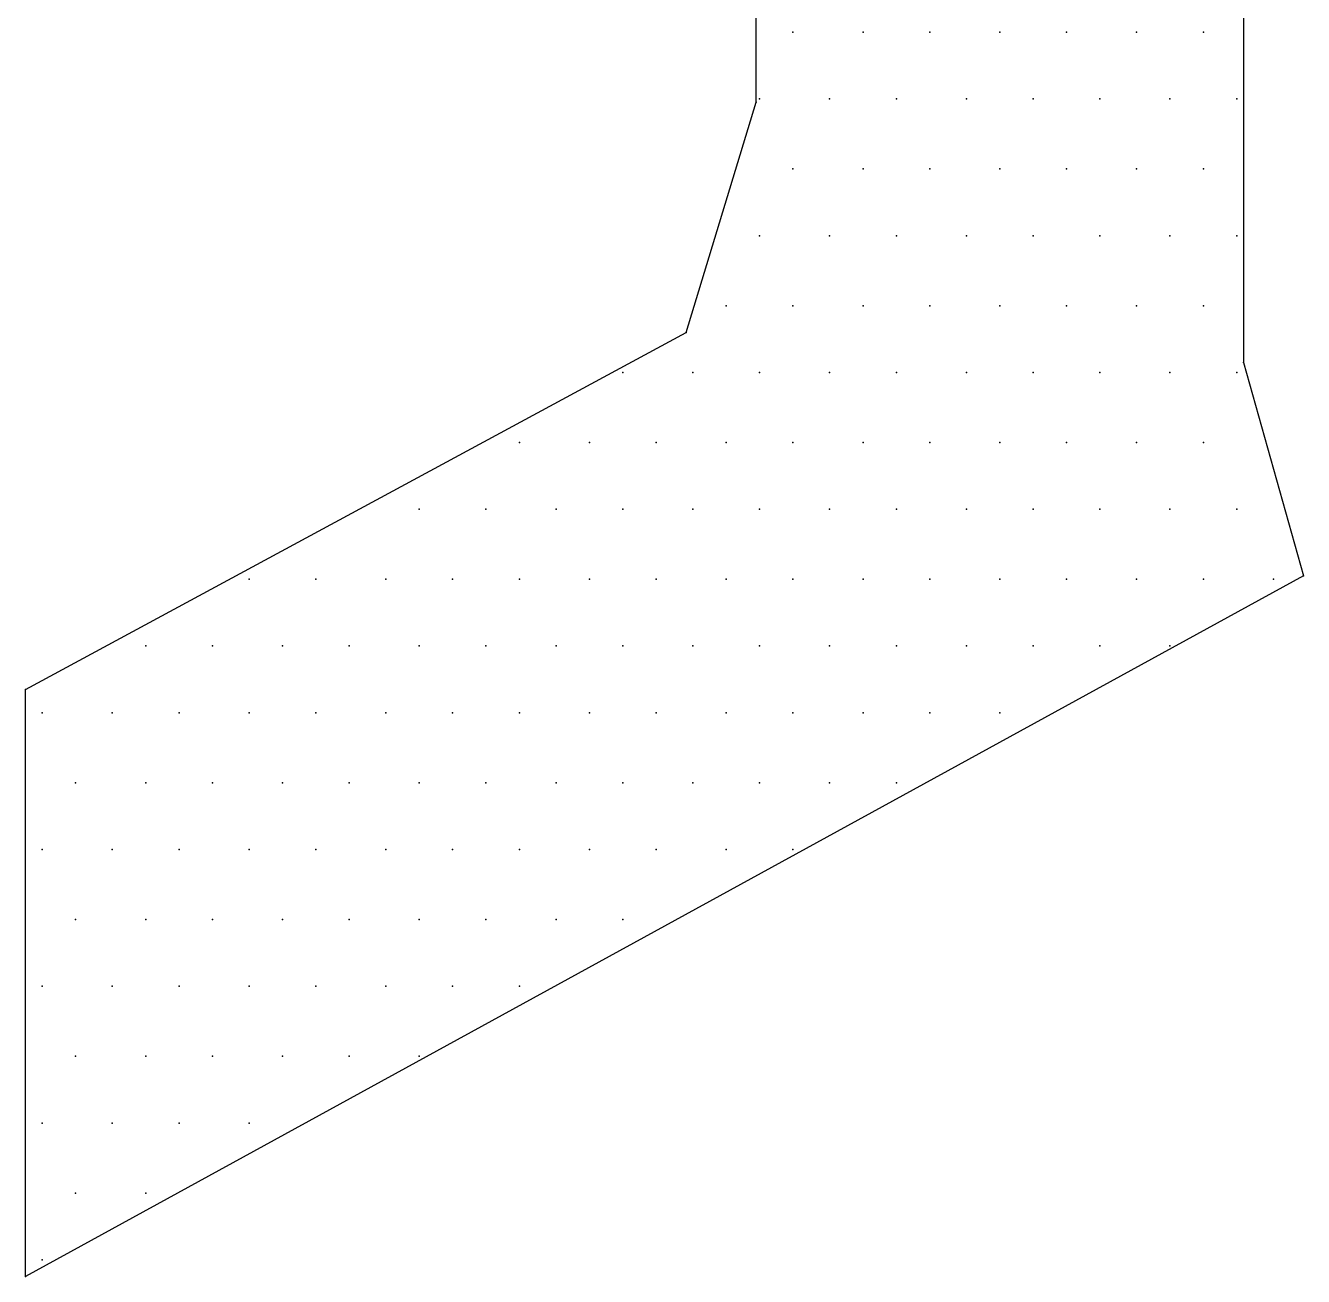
# Model space of a CAD drawing. Extents: x 199580 to 199930, y 645370 to 645670.
# Drawn here: x 199637.995 to 199638.804, y 645646.964 to 645647.756 of the extents above; entities that cross this region are included whole.
import ezdxf

# ---------------------------------------------------------------- set-up
doc = ezdxf.new("R2010")
doc.units = 0
doc.header["$LTSCALE"] = 0.2
doc.layers.add('KOTERET', color=1, linetype='Continuous')

msp = doc.modelspace()

# ---------------------------------------------------------------- linework, layer by layer
at = {"layer": 'KOTERET', "color": 2, "linetype": 'Continuous'}
for points in [[(199638.45773, 645647.7074), (199638.45773, 645647.83408)], [(199638.76598, 645647.77074), (199638.76598, 645647.54272)], [(199638.48096, 645647.75174), (199638.48096, 645647.75174)], [(199638.52529, 645647.75174), (199638.52529, 645647.75174)], [(199638.56752, 645647.75174), (199638.56752, 645647.75174)], [(199638.61186, 645647.75174), (199638.61186, 645647.75174)], [(199638.65408, 645647.75174), (199638.65408, 645647.75174)], [(199638.69842, 645647.75174), (199638.69842, 645647.75174)], [(199638.74064, 645647.75174), (199638.74064, 645647.75174)], [(199638.4134, 645647.56172), (199638.45773, 645647.7074)], [(199638.45985, 645647.70951), (199638.45985, 645647.70951)], [(199638.50418, 645647.70951), (199638.50418, 645647.70951)], [(199638.54641, 645647.70951), (199638.54641, 645647.70951)], [(199638.59074, 645647.70951), (199638.59074, 645647.70951)], [(199638.63297, 645647.70951), (199638.63297, 645647.70951)], [(199638.67519, 645647.70951), (199638.67519, 645647.70951)], [(199638.71953, 645647.70951), (199638.71953, 645647.70951)], [(199638.76176, 645647.70951), (199638.76176, 645647.70951)], [(199638.48096, 645647.66518), (199638.48096, 645647.66518)], [(199638.52529, 645647.66518), (199638.52529, 645647.66518)], [(199638.56752, 645647.66518), (199638.56752, 645647.66518)], [(199638.61186, 645647.66518), (199638.61186, 645647.66518)], [(199638.65408, 645647.66518), (199638.65408, 645647.66518)], [(199638.69842, 645647.66518), (199638.69842, 645647.66518)], [(199638.74064, 645647.66518), (199638.74064, 645647.66518)], [(199638.45985, 645647.62295), (199638.45985, 645647.62295)], [(199638.50418, 645647.62295), (199638.50418, 645647.62295)], [(199638.54641, 645647.62295), (199638.54641, 645647.62295)], [(199638.59074, 645647.62295), (199638.59074, 645647.62295)], [(199638.63297, 645647.62295), (199638.63297, 645647.62295)], [(199638.67519, 645647.62295), (199638.67519, 645647.62295)], [(199638.71953, 645647.62295), (199638.71953, 645647.62295)], [(199638.76176, 645647.62295), (199638.76176, 645647.62295)], [(199638.43873, 645647.57861), (199638.43873, 645647.57861)], [(199638.48096, 645647.57861), (199638.48096, 645647.57861)], [(199638.52529, 645647.57861), (199638.52529, 645647.57861)], [(199638.56752, 645647.57861), (199638.56752, 645647.57861)], [(199638.61186, 645647.57861), (199638.61186, 645647.57861)], [(199638.65408, 645647.57861), (199638.65408, 645647.57861)], [(199638.69842, 645647.57861), (199638.69842, 645647.57861)], [(199638.74064, 645647.57861), (199638.74064, 645647.57861)], [(199637.99537, 645647.33582), (199638.4134, 645647.56172)], [(199638.76598, 645647.54272), (199638.80398, 645647.4076)], [(199638.37328, 645647.53639), (199638.37328, 645647.53639)], [(199638.41762, 645647.53639), (199638.41762, 645647.53639)], [(199638.45985, 645647.53639), (199638.45985, 645647.53639)], [(199638.50418, 645647.53639), (199638.50418, 645647.53639)], [(199638.54641, 645647.53639), (199638.54641, 645647.53639)], [(199638.59074, 645647.53639), (199638.59074, 645647.53639)], [(199638.63297, 645647.53639), (199638.63297, 645647.53639)], [(199638.67519, 645647.53639), (199638.67519, 645647.53639)], [(199638.71953, 645647.53639), (199638.71953, 645647.53639)], [(199638.76176, 645647.53639), (199638.76176, 645647.53639)], [(199638.30783, 645647.49205), (199638.30783, 645647.49205)], [(199638.35217, 645647.49205), (199638.35217, 645647.49205)], [(199638.3944, 645647.49205), (199638.3944, 645647.49205)], [(199638.43873, 645647.49205), (199638.43873, 645647.49205)], [(199638.48096, 645647.49205), (199638.48096, 645647.49205)], [(199638.52529, 645647.49205), (199638.52529, 645647.49205)], [(199638.56752, 645647.49205), (199638.56752, 645647.49205)], [(199638.61186, 645647.49205), (199638.61186, 645647.49205)], [(199638.65408, 645647.49205), (199638.65408, 645647.49205)], [(199638.69842, 645647.49205), (199638.69842, 645647.49205)], [(199638.74064, 645647.49205), (199638.74064, 645647.49205)], [(199638.2445, 645647.44983), (199638.2445, 645647.44983)], [(199638.28672, 645647.44983), (199638.28672, 645647.44983)], [(199638.33106, 645647.44983), (199638.33106, 645647.44983)], [(199638.37328, 645647.44983), (199638.37328, 645647.44983)], [(199638.41762, 645647.44983), (199638.41762, 645647.44983)], [(199638.45985, 645647.44983), (199638.45985, 645647.44983)], [(199638.50418, 645647.44983), (199638.50418, 645647.44983)], [(199638.54641, 645647.44983), (199638.54641, 645647.44983)], [(199638.59074, 645647.44983), (199638.59074, 645647.44983)], [(199638.63297, 645647.44983), (199638.63297, 645647.44983)], [(199638.67519, 645647.44983), (199638.67519, 645647.44983)], [(199638.71953, 645647.44983), (199638.71953, 645647.44983)], [(199638.76176, 645647.44983), (199638.76176, 645647.44983)], [(199638.80398, 645647.4076), (199637.99537, 645646.96424)], [(199638.13682, 645647.40549), (199638.13682, 645647.40549)], [(199638.17905, 645647.40549), (199638.17905, 645647.40549)], [(199638.22338, 645647.40549), (199638.22338, 645647.40549)], [(199638.26561, 645647.40549), (199638.26561, 645647.40549)], [(199638.30783, 645647.40549), (199638.30783, 645647.40549)], [(199638.35217, 645647.40549), (199638.35217, 645647.40549)], [(199638.3944, 645647.40549), (199638.3944, 645647.40549)], [(199638.43873, 645647.40549), (199638.43873, 645647.40549)], [(199638.48096, 645647.40549), (199638.48096, 645647.40549)], [(199638.52529, 645647.40549), (199638.52529, 645647.40549)], [(199638.56752, 645647.40549), (199638.56752, 645647.40549)], [(199638.61186, 645647.40549), (199638.61186, 645647.40549)], [(199638.65408, 645647.40549), (199638.65408, 645647.40549)], [(199638.69842, 645647.40549), (199638.69842, 645647.40549)], [(199638.74064, 645647.40549), (199638.74064, 645647.40549)], [(199638.78498, 645647.40549), (199638.78498, 645647.40549)], [(199638.07137, 645647.36327), (199638.07137, 645647.36327)], [(199638.1136, 645647.36327), (199638.1136, 645647.36327)], [(199638.15793, 645647.36327), (199638.15793, 645647.36327)], [(199638.20016, 645647.36327), (199638.20016, 645647.36327)], [(199638.2445, 645647.36327), (199638.2445, 645647.36327)], [(199638.28672, 645647.36327), (199638.28672, 645647.36327)], [(199638.33106, 645647.36327), (199638.33106, 645647.36327)], [(199638.37328, 645647.36327), (199638.37328, 645647.36327)], [(199638.41762, 645647.36327), (199638.41762, 645647.36327)], [(199638.45985, 645647.36327), (199638.45985, 645647.36327)], [(199638.50418, 645647.36327), (199638.50418, 645647.36327)], [(199638.54641, 645647.36327), (199638.54641, 645647.36327)], [(199638.59074, 645647.36327), (199638.59074, 645647.36327)], [(199638.63297, 645647.36327), (199638.63297, 645647.36327)], [(199638.67519, 645647.36327), (199638.67519, 645647.36327)], [(199638.71953, 645647.36327), (199638.71953, 645647.36327)], [(199637.99537, 645646.96424), (199637.99537, 645647.33582)], [(199638.00592, 645647.32104), (199638.00592, 645647.32104)], [(199638.05026, 645647.32104), (199638.05026, 645647.32104)], [(199638.09249, 645647.32104), (199638.09249, 645647.32104)], [(199638.13682, 645647.32104), (199638.13682, 645647.32104)], [(199638.17905, 645647.32104), (199638.17905, 645647.32104)], [(199638.22338, 645647.32104), (199638.22338, 645647.32104)], [(199638.26561, 645647.32104), (199638.26561, 645647.32104)], [(199638.30783, 645647.32104), (199638.30783, 645647.32104)], [(199638.35217, 645647.32104), (199638.35217, 645647.32104)], [(199638.3944, 645647.32104), (199638.3944, 645647.32104)], [(199638.43873, 645647.32104), (199638.43873, 645647.32104)], [(199638.48096, 645647.32104), (199638.48096, 645647.32104)], [(199638.52529, 645647.32104), (199638.52529, 645647.32104)], [(199638.56752, 645647.32104), (199638.56752, 645647.32104)], [(199638.61186, 645647.32104), (199638.61186, 645647.32104)], [(199638.02704, 645647.2767), (199638.02704, 645647.2767)], [(199638.07137, 645647.2767), (199638.07137, 645647.2767)], [(199638.1136, 645647.2767), (199638.1136, 645647.2767)], [(199638.15793, 645647.2767), (199638.15793, 645647.2767)], [(199638.20016, 645647.2767), (199638.20016, 645647.2767)], [(199638.2445, 645647.2767), (199638.2445, 645647.2767)], [(199638.28672, 645647.2767), (199638.28672, 645647.2767)], [(199638.33106, 645647.2767), (199638.33106, 645647.2767)], [(199638.37328, 645647.2767), (199638.37328, 645647.2767)], [(199638.41762, 645647.2767), (199638.41762, 645647.2767)], [(199638.45985, 645647.2767), (199638.45985, 645647.2767)], [(199638.50418, 645647.2767), (199638.50418, 645647.2767)], [(199638.54641, 645647.2767), (199638.54641, 645647.2767)], [(199638.00592, 645647.23448), (199638.00592, 645647.23448)], [(199638.05026, 645647.23448), (199638.05026, 645647.23448)], [(199638.09249, 645647.23448), (199638.09249, 645647.23448)], [(199638.13682, 645647.23448), (199638.13682, 645647.23448)], [(199638.17905, 645647.23448), (199638.17905, 645647.23448)], [(199638.22338, 645647.23448), (199638.22338, 645647.23448)], [(199638.26561, 645647.23448), (199638.26561, 645647.23448)], [(199638.30783, 645647.23448), (199638.30783, 645647.23448)], [(199638.35217, 645647.23448), (199638.35217, 645647.23448)], [(199638.3944, 645647.23448), (199638.3944, 645647.23448)], [(199638.43873, 645647.23448), (199638.43873, 645647.23448)], [(199638.48096, 645647.23448), (199638.48096, 645647.23448)], [(199638.02704, 645647.19014), (199638.02704, 645647.19014)], [(199638.07137, 645647.19014), (199638.07137, 645647.19014)], [(199638.1136, 645647.19014), (199638.1136, 645647.19014)], [(199638.15793, 645647.19014), (199638.15793, 645647.19014)], [(199638.20016, 645647.19014), (199638.20016, 645647.19014)], [(199638.2445, 645647.19014), (199638.2445, 645647.19014)], [(199638.28672, 645647.19014), (199638.28672, 645647.19014)], [(199638.33106, 645647.19014), (199638.33106, 645647.19014)], [(199638.37328, 645647.19014), (199638.37328, 645647.19014)], [(199638.00592, 645647.14792), (199638.00592, 645647.14792)], [(199638.05026, 645647.14792), (199638.05026, 645647.14792)], [(199638.09249, 645647.14792), (199638.09249, 645647.14792)], [(199638.13682, 645647.14792), (199638.13682, 645647.14792)], [(199638.17905, 645647.14792), (199638.17905, 645647.14792)], [(199638.22338, 645647.14792), (199638.22338, 645647.14792)], [(199638.26561, 645647.14792), (199638.26561, 645647.14792)], [(199638.30783, 645647.14792), (199638.30783, 645647.14792)], [(199638.02704, 645647.10358), (199638.02704, 645647.10358)], [(199638.07137, 645647.10358), (199638.07137, 645647.10358)], [(199638.1136, 645647.10358), (199638.1136, 645647.10358)], [(199638.15793, 645647.10358), (199638.15793, 645647.10358)], [(199638.20016, 645647.10358), (199638.20016, 645647.10358)], [(199638.2445, 645647.10358), (199638.2445, 645647.10358)], [(199638.00592, 645647.06135), (199638.00592, 645647.06135)], [(199638.05026, 645647.06135), (199638.05026, 645647.06135)], [(199638.09249, 645647.06135), (199638.09249, 645647.06135)], [(199638.13682, 645647.06135), (199638.13682, 645647.06135)], [(199638.02704, 645647.01702), (199638.02704, 645647.01702)], [(199638.07137, 645647.01702), (199638.07137, 645647.01702)], [(199638.00592, 645646.97479), (199638.00592, 645646.97479)]]:
    msp.add_lwpolyline(points, dxfattribs=at)
at = {"layer": 'KOTERET', "color": 1}
for p in [(199638.48096, 645647.75174), (199638.48096, 645647.75174), (199638.52529, 645647.75174), (199638.52529, 645647.75174), (199638.56752, 645647.75174), (199638.56752, 645647.75174), (199638.61186, 645647.75174), (199638.61186, 645647.75174), (199638.65408, 645647.75174), (199638.65408, 645647.75174), (199638.69842, 645647.75174), (199638.69842, 645647.75174), (199638.74064, 645647.75174), (199638.74064, 645647.75174), (199638.45773, 645647.7074), (199638.45773, 645647.7074), (199638.45985, 645647.70951), (199638.45985, 645647.70951), (199638.50418, 645647.70951), (199638.50418, 645647.70951), (199638.54641, 645647.70951), (199638.54641, 645647.70951), (199638.59074, 645647.70951), (199638.59074, 645647.70951), (199638.63297, 645647.70951), (199638.63297, 645647.70951), (199638.67519, 645647.70951), (199638.67519, 645647.70951), (199638.71953, 645647.70951), (199638.71953, 645647.70951), (199638.76176, 645647.70951), (199638.76176, 645647.70951), (199638.48096, 645647.66518), (199638.48096, 645647.66518), (199638.52529, 645647.66518), (199638.52529, 645647.66518), (199638.56752, 645647.66518), (199638.56752, 645647.66518), (199638.61186, 645647.66518), (199638.61186, 645647.66518), (199638.65408, 645647.66518), (199638.65408, 645647.66518), (199638.69842, 645647.66518), (199638.69842, 645647.66518), (199638.74064, 645647.66518), (199638.74064, 645647.66518), (199638.45985, 645647.62295), (199638.45985, 645647.62295), (199638.50418, 645647.62295), (199638.50418, 645647.62295), (199638.54641, 645647.62295), (199638.54641, 645647.62295), (199638.59074, 645647.62295), (199638.59074, 645647.62295), (199638.63297, 645647.62295), (199638.63297, 645647.62295), (199638.67519, 645647.62295), (199638.67519, 645647.62295), (199638.71953, 645647.62295), (199638.71953, 645647.62295), (199638.76176, 645647.62295), (199638.76176, 645647.62295), (199638.43873, 645647.57861), (199638.43873, 645647.57861), (199638.48096, 645647.57861), (199638.48096, 645647.57861), (199638.52529, 645647.57861), (199638.52529, 645647.57861), (199638.56752, 645647.57861), (199638.56752, 645647.57861), (199638.61186, 645647.57861), (199638.61186, 645647.57861), (199638.65408, 645647.57861), (199638.65408, 645647.57861), (199638.69842, 645647.57861), (199638.69842, 645647.57861), (199638.74064, 645647.57861), (199638.74064, 645647.57861), (199638.4134, 645647.56172), (199638.4134, 645647.56172), (199638.76598, 645647.54272), (199638.76598, 645647.54272), (199638.37328, 645647.53639), (199638.37328, 645647.53639), (199638.41762, 645647.53639), (199638.41762, 645647.53639), (199638.45985, 645647.53639), (199638.45985, 645647.53639), (199638.50418, 645647.53639), (199638.50418, 645647.53639), (199638.54641, 645647.53639), (199638.54641, 645647.53639), (199638.59074, 645647.53639), (199638.59074, 645647.53639), (199638.63297, 645647.53639), (199638.63297, 645647.53639), (199638.67519, 645647.53639), (199638.67519, 645647.53639), (199638.71953, 645647.53639), (199638.71953, 645647.53639), (199638.76176, 645647.53639), (199638.76176, 645647.53639), (199638.30783, 645647.49205), (199638.30783, 645647.49205), (199638.35217, 645647.49205), (199638.35217, 645647.49205), (199638.3944, 645647.49205), (199638.3944, 645647.49205), (199638.43873, 645647.49205), (199638.43873, 645647.49205), (199638.48096, 645647.49205), (199638.48096, 645647.49205), (199638.52529, 645647.49205), (199638.52529, 645647.49205), (199638.56752, 645647.49205), (199638.56752, 645647.49205), (199638.61186, 645647.49205), (199638.61186, 645647.49205), (199638.65408, 645647.49205), (199638.65408, 645647.49205), (199638.69842, 645647.49205), (199638.69842, 645647.49205), (199638.74064, 645647.49205), (199638.74064, 645647.49205), (199638.2445, 645647.44983), (199638.2445, 645647.44983), (199638.28672, 645647.44983), (199638.28672, 645647.44983), (199638.33106, 645647.44983), (199638.33106, 645647.44983), (199638.37328, 645647.44983), (199638.37328, 645647.44983), (199638.41762, 645647.44983), (199638.41762, 645647.44983), (199638.45985, 645647.44983), (199638.45985, 645647.44983), (199638.50418, 645647.44983), (199638.50418, 645647.44983), (199638.54641, 645647.44983), (199638.54641, 645647.44983), (199638.59074, 645647.44983), (199638.59074, 645647.44983), (199638.63297, 645647.44983), (199638.63297, 645647.44983), (199638.67519, 645647.44983), (199638.67519, 645647.44983), (199638.71953, 645647.44983), (199638.71953, 645647.44983), (199638.76176, 645647.44983), (199638.76176, 645647.44983), (199638.13682, 645647.40549), (199638.13682, 645647.40549), (199638.17905, 645647.40549), (199638.17905, 645647.40549), (199638.22338, 645647.40549), (199638.22338, 645647.40549), (199638.26561, 645647.40549), (199638.26561, 645647.40549), (199638.30783, 645647.40549), (199638.30783, 645647.40549), (199638.35217, 645647.40549), (199638.35217, 645647.40549), (199638.3944, 645647.40549), (199638.3944, 645647.40549), (199638.43873, 645647.40549), (199638.43873, 645647.40549), (199638.48096, 645647.40549), (199638.48096, 645647.40549), (199638.52529, 645647.40549), (199638.52529, 645647.40549), (199638.56752, 645647.40549), (199638.56752, 645647.40549), (199638.61186, 645647.40549), (199638.61186, 645647.40549), (199638.65408, 645647.40549), (199638.65408, 645647.40549), (199638.69842, 645647.40549), (199638.69842, 645647.40549), (199638.74064, 645647.40549), (199638.74064, 645647.40549), (199638.78498, 645647.40549), (199638.78498, 645647.40549), (199638.80398, 645647.4076), (199638.80398, 645647.4076), (199638.07137, 645647.36327), (199638.07137, 645647.36327), (199638.1136, 645647.36327), (199638.1136, 645647.36327), (199638.15793, 645647.36327), (199638.15793, 645647.36327), (199638.20016, 645647.36327), (199638.20016, 645647.36327), (199638.2445, 645647.36327), (199638.2445, 645647.36327), (199638.28672, 645647.36327), (199638.28672, 645647.36327), (199638.33106, 645647.36327), (199638.33106, 645647.36327), (199638.37328, 645647.36327), (199638.37328, 645647.36327), (199638.41762, 645647.36327), (199638.41762, 645647.36327), (199638.45985, 645647.36327), (199638.45985, 645647.36327), (199638.50418, 645647.36327), (199638.50418, 645647.36327), (199638.54641, 645647.36327), (199638.54641, 645647.36327), (199638.59074, 645647.36327), (199638.59074, 645647.36327), (199638.63297, 645647.36327), (199638.63297, 645647.36327), (199638.67519, 645647.36327), (199638.67519, 645647.36327), (199638.71953, 645647.36327), (199638.71953, 645647.36327), (199637.99537, 645647.33582), (199637.99537, 645647.33582), (199638.00592, 645647.32104), (199638.00592, 645647.32104), (199638.05026, 645647.32104), (199638.05026, 645647.32104), (199638.09249, 645647.32104), (199638.09249, 645647.32104), (199638.13682, 645647.32104), (199638.13682, 645647.32104), (199638.17905, 645647.32104), (199638.17905, 645647.32104), (199638.22338, 645647.32104), (199638.22338, 645647.32104), (199638.26561, 645647.32104), (199638.26561, 645647.32104), (199638.30783, 645647.32104), (199638.30783, 645647.32104), (199638.35217, 645647.32104), (199638.35217, 645647.32104), (199638.3944, 645647.32104), (199638.3944, 645647.32104), (199638.43873, 645647.32104), (199638.43873, 645647.32104), (199638.48096, 645647.32104), (199638.48096, 645647.32104), (199638.52529, 645647.32104), (199638.52529, 645647.32104), (199638.56752, 645647.32104), (199638.56752, 645647.32104), (199638.61186, 645647.32104), (199638.61186, 645647.32104), (199638.02704, 645647.2767), (199638.02704, 645647.2767), (199638.07137, 645647.2767), (199638.07137, 645647.2767), (199638.1136, 645647.2767), (199638.1136, 645647.2767), (199638.15793, 645647.2767), (199638.15793, 645647.2767), (199638.20016, 645647.2767), (199638.20016, 645647.2767), (199638.2445, 645647.2767), (199638.2445, 645647.2767), (199638.28672, 645647.2767), (199638.28672, 645647.2767), (199638.33106, 645647.2767), (199638.33106, 645647.2767), (199638.37328, 645647.2767), (199638.37328, 645647.2767), (199638.41762, 645647.2767), (199638.41762, 645647.2767), (199638.45985, 645647.2767), (199638.45985, 645647.2767), (199638.50418, 645647.2767), (199638.50418, 645647.2767), (199638.54641, 645647.2767), (199638.54641, 645647.2767), (199638.00592, 645647.23448), (199638.00592, 645647.23448), (199638.05026, 645647.23448), (199638.05026, 645647.23448), (199638.09249, 645647.23448), (199638.09249, 645647.23448), (199638.13682, 645647.23448), (199638.13682, 645647.23448), (199638.17905, 645647.23448), (199638.17905, 645647.23448), (199638.22338, 645647.23448), (199638.22338, 645647.23448), (199638.26561, 645647.23448), (199638.26561, 645647.23448), (199638.30783, 645647.23448), (199638.30783, 645647.23448), (199638.35217, 645647.23448), (199638.35217, 645647.23448), (199638.3944, 645647.23448), (199638.3944, 645647.23448), (199638.43873, 645647.23448), (199638.43873, 645647.23448), (199638.48096, 645647.23448), (199638.48096, 645647.23448), (199638.02704, 645647.19014), (199638.02704, 645647.19014), (199638.07137, 645647.19014), (199638.07137, 645647.19014), (199638.1136, 645647.19014), (199638.1136, 645647.19014), (199638.15793, 645647.19014), (199638.15793, 645647.19014), (199638.20016, 645647.19014), (199638.20016, 645647.19014), (199638.2445, 645647.19014), (199638.2445, 645647.19014), (199638.28672, 645647.19014), (199638.28672, 645647.19014), (199638.33106, 645647.19014), (199638.33106, 645647.19014), (199638.37328, 645647.19014), (199638.37328, 645647.19014), (199638.00592, 645647.14792), (199638.00592, 645647.14792), (199638.05026, 645647.14792), (199638.05026, 645647.14792), (199638.09249, 645647.14792), (199638.09249, 645647.14792), (199638.13682, 645647.14792), (199638.13682, 645647.14792), (199638.17905, 645647.14792), (199638.17905, 645647.14792), (199638.22338, 645647.14792), (199638.22338, 645647.14792), (199638.26561, 645647.14792), (199638.26561, 645647.14792), (199638.30783, 645647.14792), (199638.30783, 645647.14792), (199638.02704, 645647.10358), (199638.02704, 645647.10358), (199638.07137, 645647.10358), (199638.07137, 645647.10358), (199638.1136, 645647.10358), (199638.1136, 645647.10358), (199638.15793, 645647.10358), (199638.15793, 645647.10358), (199638.20016, 645647.10358), (199638.20016, 645647.10358), (199638.2445, 645647.10358), (199638.2445, 645647.10358), (199638.00592, 645647.06135), (199638.00592, 645647.06135), (199638.05026, 645647.06135), (199638.05026, 645647.06135), (199638.09249, 645647.06135), (199638.09249, 645647.06135), (199638.13682, 645647.06135), (199638.13682, 645647.06135), (199638.02704, 645647.01702), (199638.02704, 645647.01702), (199638.07137, 645647.01702), (199638.07137, 645647.01702), (199638.00592, 645646.97479), (199638.00592, 645646.97479), (199637.99537, 645646.96424), (199637.99537, 645646.96424)]:
    msp.add_point(p, dxfattribs=at)

doc.saveas('drawing.dxf')
